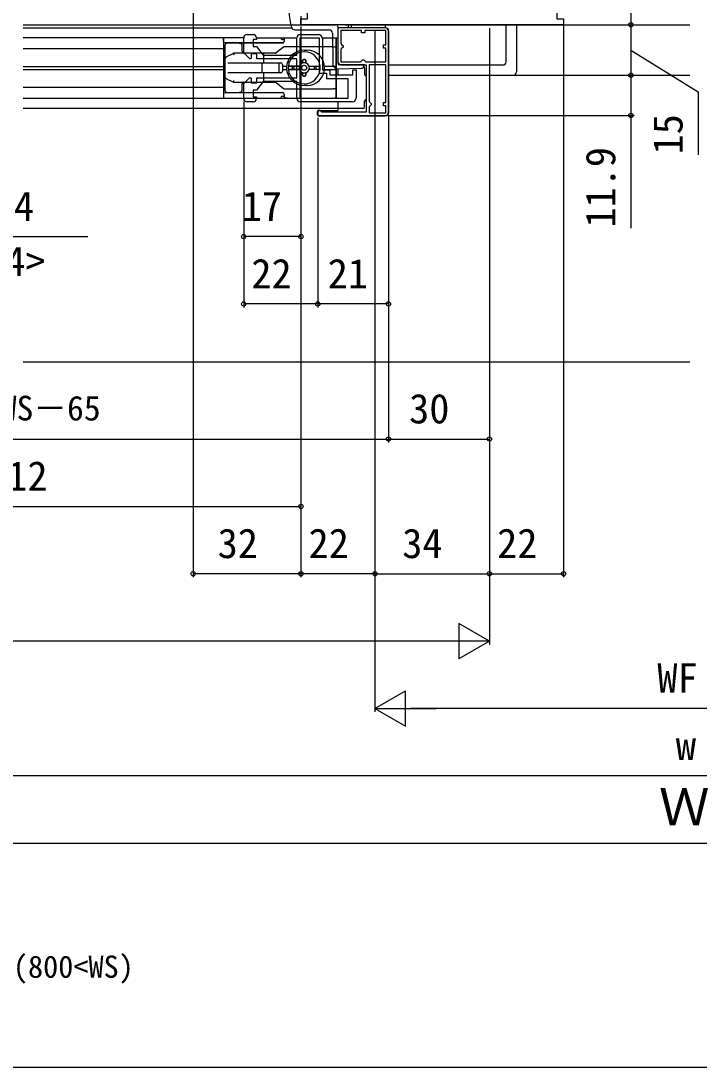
# Model space of a CAD drawing. Units: millimetres, scale not verified. Extents: x -525 to 525, y -783 to 778.
# Drawn here: x -200.2 to 1.2, y -782.7 to -472 of the extents above; entities that cross this region are included whole.
import ezdxf
from ezdxf.enums import TextEntityAlignment as Align

# ---------------------------------------------------------------- set-up
doc = ezdxf.new("R2010")
doc.units = ezdxf.units.MM
doc.header["$LTSCALE"] = 4
for name, color, linetype in [('0-1_USER1', 3, 'Continuous'), ('0-2_YKK_11', 7, 'Continuous'), ('0-3_YKK_11E', 7, 'Continuous'), ('0-4_YKK_12', 2, 'Continuous'), ('0-5_YKK_13', 4, 'Continuous'), ('0-7_YKK_D', 6, 'Continuous'), ('0-8_YKK_ZWAK', 7, 'Continuous'), ('0-9_YSS_K', 3, 'Continuous')]:
    doc.layers.add(name, color=color, linetype=linetype)
doc.styles.add('ＭＳ ゴシック', font='')
doc.styles.get('ＭＳ ゴシック').set_extended_font_data('MS Gothic')

msp = doc.modelspace()

# ---------------------------------------------------------------- linework, layer by layer
at = {"layer": '0-2_YKK_11'}
msp.add_line((-90.999, -499.1), (-90.999, -475.1), dxfattribs=at)
for points in [[(-44.299, -463.2), (-40.999, -463.2), (-40.999, -471.4), (-38.999, -471.4), (-38.999, -473.2), (-77.999, -473.2), (-116.999, -473.2), (-116.999, -471.4), (-114.999, -471.4), (-114.999, -463.2), (-111.699, -463.2)], [(-91.999, -474.1), (-105.999, -474.1), (-105.999, -484.1)], [(-104.999, -485.1), (-97.599, -485.1), (-97.599, -499.1), (-110.799, -499.1), (-110.999, -498.9), (-111.299, -498.6), (-111.999, -498.6), (-111.999, -500.1), (-91.999, -500.1)]]:
    msp.add_lwpolyline(points, dxfattribs=at)
for points in [[(-97.699, -484.2), (-91.799, -484.2), (-91.799, -480.1), (-92.499, -480.1), (-92.499, -479.1), (-91.799, -479.1), (-91.799, -474.9), (-97.999, -474.9), (-97.999, -475.6), (-98.999, -475.6), (-98.999, -474.9), (-105.099, -474.9), (-105.099, -478.8), (-104.799, -479.1), (-104.499, -479.4), (-104.499, -479.8), (-104.799, -480.1), (-105.099, -480.4), (-105.099, -484.2), (-99.299, -484.2), (-98.999, -483.9), (-98.699, -483.6), (-98.299, -483.6), (-97.999, -483.9)], [(-96.699, -485.1), (-96.699, -496), (-96.399, -496.3), (-96.099, -496.6), (-96.099, -497), (-96.399, -497.3), (-96.699, -497.6), (-96.699, -499.3), (-91.799, -499.3), (-91.799, -497.3), (-92.499, -497.3), (-92.499, -496.3), (-91.799, -496.3), (-91.799, -485.1)]]:
    msp.add_lwpolyline(points, close=True, dxfattribs=at)
for centre, start, end in [((-91.999, -475.1), 0.00001, 89.99999), ((-104.999, -484.1), 180.00001, 269.99999), ((-91.999, -499.1), 270.00001, 359.99999)]:
    msp.add_arc(centre, 1, start, end, dxfattribs=at)
at = {"layer": '0-3_YKK_11E'}
for p, q in [((-132.999, -476.1), (-131.199, -476.1)), ((-117.199, -476.1), (-111.799, -476.1)), ((-131.199, -496.1), (-132.999, -496.1)), ((-101.799, -496.1), (-117.199, -496.1))]:
    msp.add_line(p, q, dxfattribs=at)
for points in [[(-133.999, -495.1), (-133.999, -490.676), (-132.17, -488.846), (-131.799, -489), (-131.799, -490.4), (-130.099, -490.4), (-130.099, -488.9), (-118.199, -488.9), (-118.199, -483.3), (-130.099, -483.3), (-130.099, -481.8), (-131.799, -481.8), (-131.799, -483.2), (-132.17, -483.354), (-133.999, -481.524), (-133.999, -477.1)], [(-130.199, -477.1), (-130.199, -477.6), (-131.199, -477.6), (-131.199, -479.6), (-130.199, -479.6), (-128.199, -482.2), (-118.199, -482.2), (-118.199, -477.1)], [(-110.599, -477.3), (-110.599, -486.6), (-108.399, -486.6), (-108.399, -488.1), (-101.599, -488.1), (-101.599, -486.6), (-100.599, -486.6), (-100.599, -494.9)], [(-118.199, -495.1), (-118.199, -490), (-128.199, -490), (-130.199, -492.6), (-131.199, -492.6), (-131.199, -494.6), (-130.199, -494.6), (-130.199, -495.1)]]:
    msp.add_lwpolyline(points, dxfattribs=at)
msp.add_lwpolyline([(-117.199, -495.1), (-117.199, -477.1), (-111.599, -477.1), (-111.599, -487.6), (-109.399, -487.6), (-109.399, -489.1), (-103.099, -489.1), (-103.099, -495.1)], close=True, dxfattribs=at)
for centre, radius, start, end in [((-132.999, -477.1), 1, 90.00001, 179.99999), ((-131.199, -477.1), 1, 0.00001, 89.99999), ((-117.199, -477.1), 1, 90.00001, 179.99999), ((-111.799, -477.3), 1.2, 0.00001, 89.99999), ((-132.999, -495.1), 1, 180.00001, 269.99999), ((-131.199, -495.1), 1, 270.00001, 359.99999), ((-117.199, -495.1), 1, 180.00001, 269.99999), ((-101.799, -494.9), 1.2, 270.00001, 359.99999)]:
    msp.add_arc(centre, radius, start, end, dxfattribs=at)
at = {"layer": '0-4_YKK_12'}
for p, q in [((-199.509, -474.1), (-119.704, -474.1)), ((-199.5, -473.2), (-116.499, -473.2)), ((-103.753, -473.2), (-1.5, -473.2)), ((-133.999, -477.1), (-199.509, -477.1)), ((-139.999, -477.1), (-139.996, -495.1)), ((-118.199, -477.2), (-130.2, -477.2)), ((-105.999, -477.2), (-110.622, -477.2)), ((-139.999, -480.35), (-199.509, -480.35)), ((-105.999, -484.1), (-105.999, -484.6)), ((-139.999, -485.65), (-199.509, -485.65)), ((-139.999, -486.55), (-199.509, -486.55)), ((-105.999, -486.307), (-105.999, -488.1)), ((-53.997, -488.186), (-1.5, -488.186)), ((-139.999, -491.85), (-199.509, -491.85)), ((-106.496, -495.1), (-199.509, -495.1)), ((-105.999, -496.233), (-105.999, -498.6)), ((-105.999, -498.1), (-199.509, -498.1))]:
    msp.add_line(p, q, dxfattribs=at)
at = {"layer": '0-5_YKK_13'}
for p, q in [((-116.999, -470.665), (-116.999, -473.2)), ((-118.804, -474.684), (-116.999, -474.7)), ((-116.999, -473.2), (-106.499, -473.2)), ((-116.999, -474.7), (-108.59, -474.7)), ((-105.999, -473.7), (-105.999, -484.6)), ((-105.999, -474.6), (-105.999, -484.6)), ((-91.899, -474.1), (-105.499, -474.1)), ((-102.999, -473.2), (-102.999, -474.1)), ((-102.729, -473.232), (-101.999, -473.252)), ((-100.029, -473.2), (-92.999, -473.2)), ((-91.999, -473.252), (-56.076, -473.252)), ((-90.899, -499.2), (-90.899, -475.1)), ((-56.052, -484.158), (-56.052, -473.252)), ((-56.028, -473.252), (-53.27, -473.232)), ((-52.999, -473.2), (-52.999, -487.187)), ((-139.996, -478.067), (-139.996, -477.1)), ((-122.496, -477.567), (-121.996, -477.567)), ((-121.996, -477.467), (-121.996, -478.167)), ((-107.59, -475.691), (-107.511, -484.82)), ((-106.496, -477.2), (-106.496, -495.1)), ((-106.496, -480.217), (-106.496, -477.467)), ((-122.196, -478.567), (-139.496, -478.567)), ((-139.496, -492.767), (-139.496, -479.167)), ((-135.333, -478.667), (-138.996, -478.667)), ((-135.333, -478.667), (-135.012, -478.667)), ((-134.996, -478.667), (-135.012, -478.667)), ((-122.41, -478.667), (-134.996, -478.667)), ((-134.496, -481.158), (-134.496, -479.167)), ((-122.132, -479.822), (-124.361, -481.553)), ((-107.409, -479.717), (-121.825, -479.717)), ((-116.996, -481.317), (-116.966, -481.317)), ((-115.996, -480.717), (-115.196, -480.717)), ((-115.027, -481.317), (-114.996, -481.317)), ((-107.409, -479.717), (-106.996, -479.717)), ((-106.496, -491.717), (-106.496, -480.217)), ((-137.264, -481.792), (-139.124, -482.722)), ((-138.716, -484.467), (-137.041, -484.467)), ((-136.996, -481.658), (-137.264, -481.792)), ((-137.041, -484.467), (-128.091, -484.467)), ((-136.996, -481.658), (-136.878, -482.158)), ((-128.091, -481.658), (-136.996, -481.658)), ((-124.658, -481.658), (-128.091, -481.658)), ((-128.091, -484.467), (-122.996, -484.467)), ((-128.047, -483.967), (-128.047, -482.158)), ((-124.496, -481.658), (-124.668, -481.658)), ((-124.496, -481.658), (-124.361, -481.553)), ((-116.496, -483.767), (-116.496, -484.552)), ((-116.496, -484.552), (-116.496, -483.767)), ((-115.796, -483.467), (-116.196, -483.467)), ((-116.196, -483.467), (-115.796, -483.467)), ((-115.496, -483.767), (-115.496, -484.552)), ((-115.496, -484.552), (-115.496, -483.767)), ((-137.041, -487.467), (-138.716, -487.467)), ((-128.091, -487.467), (-137.041, -487.467)), ((-128.496, -487.167), (-128.496, -484.767)), ((-122.996, -487.467), (-128.091, -487.467)), ((-123.496, -487.167), (-123.496, -484.767)), ((-122.496, -484.967), (-122.496, -486.967)), ((-122.496, -485.467), (-121.222, -485.467)), ((-122.496, -486.467), (-121.222, -486.467)), ((-117.41, -485.467), (-120.72, -485.467)), ((-117.41, -486.467), (-120.72, -486.467)), ((-120.418, -485.467), (-117.41, -485.467)), ((-120.418, -486.467), (-117.41, -486.467)), ((-119.496, -486.167), (-119.496, -485.767)), ((-119.496, -486.167), (-119.496, -485.767)), ((-118.996, -486.467), (-118.996, -485.467)), ((-116.496, -487.381), (-116.496, -488.167)), ((-116.496, -488.167), (-116.496, -487.381)), ((-115.496, -487.381), (-115.496, -488.167)), ((-115.496, -488.167), (-115.496, -487.381)), ((-114.582, -485.467), (-111.273, -485.467)), ((-114.582, -485.467), (-111.574, -485.467)), ((-111.273, -486.467), (-114.582, -486.467)), ((-112.996, -486.467), (-112.996, -485.467)), ((-112.496, -486.167), (-112.496, -485.767)), ((-112.496, -486.167), (-112.496, -485.767)), ((-109.97, -485.467), (-106.496, -485.467)), ((-109.97, -486.467), (-106.496, -486.467)), ((-105.971, -486.306), (-99.073, -486.126)), ((-98.099, -486.1), (-98.099, -487.9)), ((-90.899, -485.136), (-57.021, -485.136)), ((-139.124, -489.199), (-139.496, -489.013)), ((-139.124, -489.199), (-137.264, -490.129)), ((-137.264, -490.129), (-136.996, -490.263)), ((-136.996, -490.263), (-136.878, -489.763)), ((-136.996, -490.263), (-128.091, -490.263)), ((-134.496, -492.767), (-134.496, -490.763)), ((-128.091, -490.263), (-124.659, -490.263)), ((-128.047, -489.763), (-128.047, -487.967)), ((-124.361, -490.369), (-122.132, -492.111)), ((-116.966, -490.617), (-116.996, -490.617)), ((-115.796, -488.467), (-116.196, -488.467)), ((-116.196, -488.467), (-115.796, -488.467)), ((-114.996, -490.617), (-115.027, -490.617)), ((-139.996, -493.867), (-139.996, -495.1)), ((-122.196, -493.367), (-139.496, -493.367)), ((-138.996, -493.267), (-135.333, -493.267)), ((-135.012, -493.267), (-135.333, -493.267)), ((-135.012, -493.267), (-134.996, -493.267)), ((-134.996, -493.267), (-133.996, -493.267)), ((-133.996, -493.267), (-122.41, -493.267)), ((-121.996, -493.767), (-121.996, -494.467)), ((-121.824, -492.217), (-107.409, -492.217)), ((-115.196, -491.217), (-115.996, -491.217)), ((-106.996, -492.217), (-107.409, -492.217)), ((-122.496, -494.367), (-121.996, -494.367)), ((-120.996, -494.967), (-121.496, -494.967)), ((-120.996, -494.967), (-106.996, -494.967)), ((-105.999, -496.1), (-105.999, -498.6)), ((-98.099, -497.6), (-98.099, -495.9)), ((-112.099, -499.9), (-112.099, -498.9)), ((-111.799, -498.6), (-105.999, -498.6)), ((-98.599, -498.1), (-105.999, -498.1)), ((-111.799, -500.2), (-91.899, -500.2))]:
    msp.add_line(p, q, dxfattribs=at)
for points in [[(-102.979, -473.22), (-102.999, -473.2), (-101.999, -473.2)], [(-91.999, -473.2), (-62.999, -473.2), (-52.999, -473.2), (-53.019, -473.22)], [(-121.825, -479.717), (-121.996, -479.717), (-122.132, -479.822)], [(-120.418, -485.467), (-120.533, -485.467), (-120.585, -485.467), (-120.631, -485.467), (-120.668, -485.467), (-120.697, -485.467), (-120.712, -485.467), (-120.72, -485.467)], [(-120.72, -486.467), (-120.712, -486.467), (-120.697, -486.467), (-120.668, -486.467), (-120.631, -486.467), (-120.585, -486.467), (-120.533, -486.467), (-120.418, -486.467)], [(-111.574, -486.467), (-111.459, -486.467), (-111.407, -486.467), (-111.361, -486.467), (-111.324, -486.467), (-111.296, -486.467), (-111.28, -486.467), (-111.273, -486.467)], [(-98.099, -485.126), (-98.099, -485.1), (-105.499, -485.1)], [(-90.899, -488.186), (-57.999, -488.186), (-53.997, -488.186)], [(-106.496, -494.467), (-106.496, -492.717), (-106.496, -491.717)]]:
    msp.add_lwpolyline(points, dxfattribs=at)
msp.add_lwpolyline([(-101.999, -474.1), (-101.999, -473.18), (-91.999, -473.18), (-91.999, -474.1)], close=True, dxfattribs=at)
msp.add_circle((-115.996, -485.967), 0.75, dxfattribs=at)
for centre, radius, start, end in [((-104.874, -469.2), 15.625, 162.21648, 197.85555), ((-118.795, -473.684), 1, 197.85555, 269.5), ((-108.59, -475.7), 1, 0.5, 90), ((-106.499, -473.7), 0.5, 0, 90), ((-105.499, -474.6), 0.5, 90, 180), ((-102.78, -471.714), 1.519, 262.443, 271.92314), ((-91.899, -475.1), 1, 0, 90), ((-56.076, -466.457), 6.795, 269.99891, 270.41144), ((-53.219, -471.714), 1.519, 268.07686, 277.557), ((-139.496, -478.067), 0.5, 180, 270), ((-122.496, -477.067), 0.5, 195.47348, 270), ((-122.496, -478.167), 0.5, 270, 0), ((-121.496, -477.467), 0.5, 147.77756, 180), ((-106.996, -477.467), 0.5, 0, 32.22244), ((-138.996, -479.167), 0.5, 90, 180), ((-134.996, -479.167), 0.5, 0, 90), ((-133.996, -481.158), 0.5, 180, 270), ((-121.825, -480.217), 0.5, 90, 127.83789), ((-115.996, -485.967), 5.25, 90, 270), ((-115.996, -485.967), 4.75, 6.04233, 173.95767), ((-116.996, -481.817), 0.5, 90, 120.18877), ((-115.196, -485.967), 5.25, 270, 90), ((-114.996, -481.817), 0.5, 59.81123, 90), ((-106.996, -480.217), 0.5, 0, 90), ((-128.196, -484.767), 0.3, 90, 180), ((-124.668, -481.158), 0.5, 270, 307.83789), ((-123.796, -484.767), 0.3, 0, 90), ((-122.996, -484.967), 0.5, 0, 90), ((-120.305, -483.967), 0.5, 155.09894, 248.1159), ((-115.996, -485.967), 1.5, 109.47123, 160.52878), ((-116.196, -483.767), 0.3, 90, 180), ((-116.196, -483.767), 0.3, 90, 180), ((-115.996, -485.967), 1.5, 70.52877, 109.47123), ((-115.796, -483.767), 0.3, 360, 90), ((-115.796, -483.767), 0.3, 360, 90), ((-115.996, -485.967), 1.5, 19.47122, 70.52877), ((-105.499, -484.6), 0.5, 180, 270), ((-128.196, -487.167), 0.3, 180, 270), ((-123.796, -487.167), 0.3, 270, 0), ((-122.996, -486.967), 0.5, 270, 0), ((-120.305, -487.967), 0.5, 111.8841, 204.90106), ((-115.996, -485.967), 4.75, 173.95767, 186.04233), ((-115.996, -485.967), 4.75, 186.04233, 353.95767), ((-119.196, -485.767), 0.3, 90, 180), ((-119.196, -485.767), 0.3, 90, 180), ((-119.196, -486.167), 0.3, 180, 270), ((-119.196, -486.167), 0.3, 180, 270), ((-115.996, -485.967), 1.5, 160.52878, 199.47122), ((-115.996, -485.967), 1.5, 199.47122, 250.52877), ((-115.996, -485.967), 1.5, 250.52877, 289.47123), ((-115.996, -485.967), 1.5, 289.47123, 340.52878), ((-115.996, -485.967), 1.5, 340.52878, 19.47122), ((-112.796, -485.767), 0.3, 0, 90), ((-112.796, -485.767), 0.3, 0, 90), ((-112.796, -486.167), 0.3, 270, 0), ((-112.796, -486.167), 0.3, 270, 360), ((-115.996, -485.967), 4.75, 353.95767, 6.04233), ((-106.011, -484.807), 1.5, 180.5, 271.5), ((-99.099, -485.126), 1, 271.5, 0), ((-98.599, -486.1), 0.5, 0, 51.37695), ((-133.996, -490.763), 0.5, 90, 180), ((-124.668, -490.763), 0.5, 51.9917, 90), ((-116.996, -490.117), 0.5, 239.81123, 270), ((-116.196, -488.167), 0.3, 180, 270), ((-116.196, -488.167), 0.3, 180, 270), ((-115.796, -488.167), 0.3, 270, 0), ((-115.796, -488.167), 0.3, 270, 360), ((-114.996, -490.117), 0.5, 270, 300.18877), ((-97.599, -487.9), 0.5, 180, 270), ((-139.496, -493.867), 0.5, 90, 180), ((-138.996, -492.767), 0.5, 180, 270), ((-134.996, -492.767), 0.5, 270, 0), ((-122.496, -493.767), 0.5, 0, 90), ((-121.824, -491.717), 0.5, 231.9917, 270), ((-106.996, -491.717), 0.5, 270, 0), ((-122.496, -494.867), 0.5, 90, 180), ((-122.496, -494.867), 0.5, 180, 207.82627), ((-121.496, -494.467), 0.5, 180, 270), ((-106.996, -494.467), 0.5, 270, 0), ((-97.599, -495.9), 0.5, 90, 180), ((-111.799, -498.9), 0.3, 90, 180), ((-111.799, -499.9), 0.3, 180, 270), ((-98.599, -497.6), 0.5, 270, 0), ((-91.899, -499.2), 1, 270, 0)]:
    msp.add_arc(centre, radius, start, end, dxfattribs=at)
for centre, major_axis, ratio, start_param, end_param in [((-138.996, -483.217), (0.3, 0.486), 0.822107, 1.3427634, 2.0408951), ((-138.861, -483.15), (-0.58, -0.164), 0.822107, 4.9404219, 5.3570207), ((-128.091, -482.158), (0, 0.5), 0.087489, 4.712389, 6.2831853), ((-128.091, -483.967), (0, -0.5), 0.087489, 6.2831853, 7.8539816), ((-92.841, -448.021), (-36.541, 36.874), 0.115523, 3.0276074, 3.2576437), ((-128.091, -487.967), (0, 0.5), 0.087489, 4.712389, 6.2831853), ((-54, -487.183), (-0.527, 0.854), 0.995755, 2.5906804, 4.1576751), ((-138.996, -488.704), (-0.3, 0.486), 0.822107, 1.1006975, 1.7988292), ((-138.861, -488.771), (-0.58, 0.164), 0.822107, 0.9261646, 1.3427634), ((-128.091, -489.763), (0, -0.5), 0.087489, 6.2831853, 7.8539816)]:
    msp.add_ellipse(centre, major_axis=major_axis, ratio=ratio, start_param=start_param, end_param=end_param, dxfattribs=at)
at = {"layer": '0-7_YKK_D'}
for p, q in [((-19, -358.2), (-19, -473.2)), ((-148.999, -459.2), (-148.999, -637.201)), ((-116.999, -473.7), (-116.999, -617.201)), ((-116.999, -473.7), (-116.999, -537.1)), ((-116.999, -473.7), (-116.999, -637.201)), ((-116.999, -473.7), (-116.999, -637.201)), ((-95, -475.1), (-95, -677.201)), ((-95, -475.1), (-95, -637.201)), ((-95, -475.1), (-95, -637.201)), ((-61, -474.2), (-61, -597.201)), ((-61, -474.2), (-61, -657.201)), ((-61, -474.2), (-61, -637.201)), ((-61, -474.2), (-61, -637.201)), ((-39, -473.518), (-39, -637.201)), ((-38.499, -473.2), (-18, -473.2)), ((-38.499, -473.2), (-18, -473.2)), ((-19, -473.2), (-19, -488.186)), ((-133.999, -496.1), (-133.999, -537.1)), ((-133.999, -496.1), (-133.999, -557.1)), ((-90.999, -500.1), (-90.999, -597.201)), ((-90.999, -500.1), (-90.999, -597.201)), ((-90.999, -500.1), (-90.999, -557.1)), ((-90.996, -500.1), (-18, -500.1)), ((-111.999, -500.8), (-111.999, -557.1)), ((-111.999, -500.8), (-111.999, -557.1)), ((-116.999, -536.1), (-133.999, -536.1)), ((-111.999, -556.1), (-133.999, -556.1)), ((-90.999, -556.1), (-111.999, -556.1)), ((-305.999, -596.201), (-90.999, -596.201)), ((-90.999, -596.201), (-61, -596.201)), ((-284.999, -616.201), (-116.999, -616.201)), ((-116.999, -636.201), (-148.999, -636.201)), ((-95, -636.201), (-116.999, -636.201)), ((-95, -636.201), (-61, -636.201)), ((-61, -636.201), (-39, -636.201)), ((-61, -656.201), (-70.093, -650.951)), ((-70.093, -650.951), (-70.093, -661.451)), ((-71.5, -656.201), (-330.5, -656.201)), ((-61, -656.201), (-79.187, -656.201)), ((-61, -656.201), (-70.093, -661.451)), ((-95, -676.201), (-85.907, -670.951)), ((-85.907, -681.451), (-85.907, -670.951)), ((-95, -676.201), (-85.907, -681.451)), ((-95, -676.201), (-76.813, -676.201)), ((84.5, -676.201), (-84.5, -676.201)), ((300.5, -696.201), (-300.5, -696.201)), ((-330.5, -716.201), (330.5, -716.201))]:
    msp.add_line(p, q, dxfattribs=at)
for points in [[(-19, -480.693), (1, -493.12), (1, -511.847)], [(-19, -488.186), (-19, -500.1), (-19, -533.582)], [(-284.999, -536.1), (-232.599, -536.1), (-180.299, -536.1)]]:
    msp.add_lwpolyline(points, dxfattribs=at)
for centre in [(-19, -473.2), (-19, -473.2), (-19, -488.186), (-19, -488.186), (-19, -500.1), (-133.999, -536.1), (-116.999, -536.1), (-133.999, -556.1), (-111.999, -556.1), (-111.999, -556.1), (-90.999, -556.1), (-90.999, -596.201), (-90.999, -596.201), (-61, -596.201), (-116.999, -616.201), (-148.999, -636.201), (-116.999, -636.201), (-116.999, -636.201), (-95, -636.201), (-95, -636.201), (-61, -636.201), (-61, -636.201), (-39, -636.201)]:
    msp.add_circle(centre, 0.637, dxfattribs=at)
at = {"layer": '0-8_YKK_ZWAK'}
msp.add_lwpolyline([(-525, -782.7), (525, -782.7), (525, 747.3)], dxfattribs=at)
at = {"layer": '0-9_YSS_K'}
msp.add_lwpolyline([(-199.5, -573.3), (-98.499, -573.3), (-1.5, -573.3)], dxfattribs=at)

# ---------------------------------------------------------------- texts
at = {"layer": '0-1_USER1', "style": 'ＭＳ ゴシック'}
msp.add_text('<\u3000>寸法は、幅広タイプを表す。(800<WS)', height=6.598, dxfattribs=at).set_placement((-337.511, -758.166), align=Align.BOTTOM_LEFT)
at = {"layer": '0-7_YKK_D', "style": 'ＭＳ ゴシック'}
for s, p in [('15', (-1, -511.688)), ('11.9', (-21, -533.423))]:
    msp.add_text(s, height=8.798, rotation=90, dxfattribs=at).set_placement(p, align=Align.BOTTOM_LEFT)
for s, height, p in [('52.4', 8.798, (-220.209, -534.1)), ('17', 8.798, (-134.602, -534.1)), ('<58.4>', 8.798, (-228.731, -550.441)), ('22', 8.798, (-131.727, -554.1)), ('21', 8.798, (-109.034, -554.1)), ('網戸出来幅＝WS－65', 7.331, (-266.426, -592.894)), ('30', 8.798, (-84.863, -594.201)), ('WS－112', 8.798, (-234.17, -614.201)), ('32', 8.798, (-141.727, -634.201)), ('22', 8.798, (-114.727, -634.201)), ('34', 8.798, (-86.898, -634.201)), ('22', 8.798, (-58.727, -634.201)), ('WF', 8.798, (-11.148, -674.201)), ('w', 8.798, (-5.659, -694.201)), ('Ｗ', 11, (-10.653, -714.201))]:
    msp.add_text(s, height=height, dxfattribs=at).set_placement(p, align=Align.BOTTOM_LEFT)

doc.saveas('drawing.dxf')
